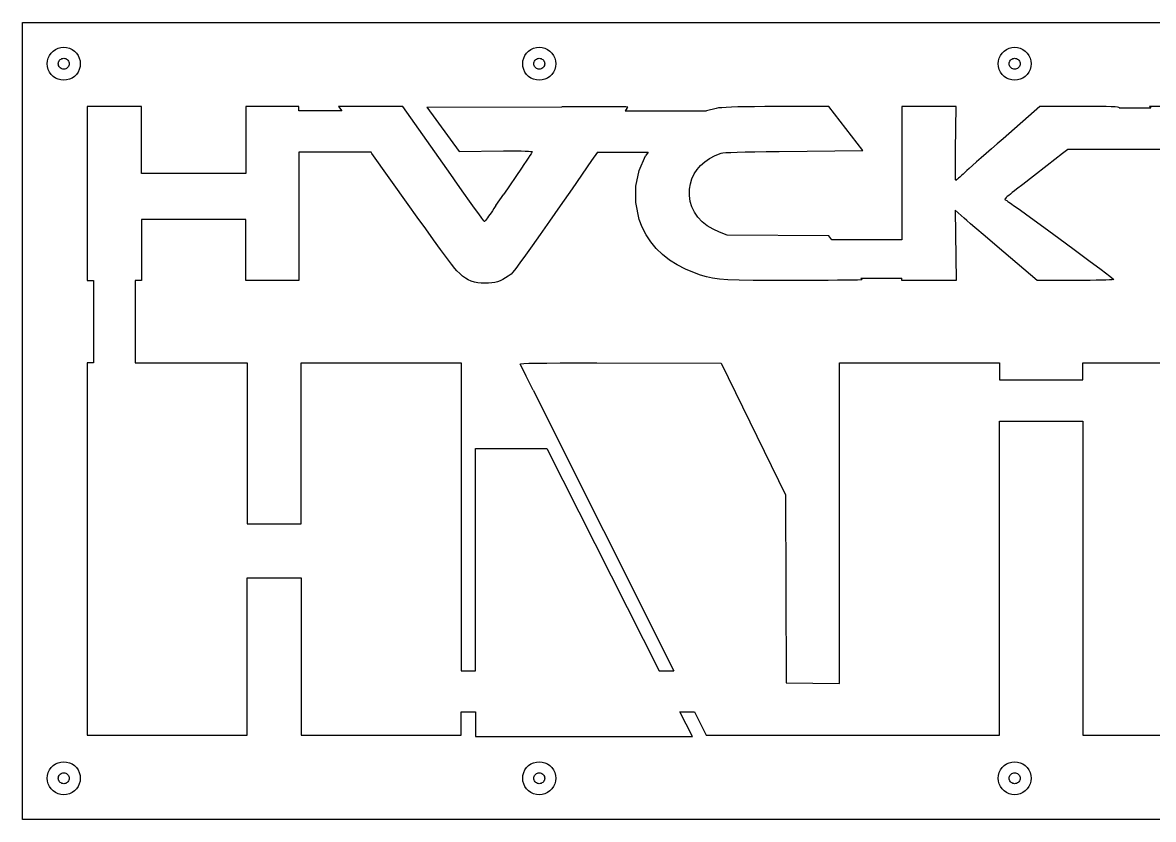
# Model space of a CAD drawing. Extents: x 52 to 948, y -9 to 282.
# Drawn here: x 52.4 to 464.4, y -8.7 to 281.6 of the extents above; entities that cross this region are included whole.
import ezdxf

# ---------------------------------------------------------------- set-up
doc = ezdxf.new("R2010")
doc.units = 0
doc.layers.get('0').update_dxf_attribs({"linetype": 'CONTINUOUS'})

msp = doc.modelspace()

# ---------------------------------------------------------------- linework, layer by layer
for p, q in [((52.38, 281.62), (948.47, 281.62)), ((52.38, -8.74), (52.38, 281.62)), ((64.38, 271.82), (65.33, 272.26)), ((65.33, 272.26), (66.34, 272.53)), ((66.34, 272.53), (67.38, 272.62)), ((67.38, 272.62), (68.42, 272.53)), ((68.42, 272.53), (69.43, 272.26)), ((69.43, 272.26), (70.38, 271.82)), ((237.6, 271.82), (238.55, 272.26)), ((238.55, 272.26), (239.56, 272.53)), ((239.56, 272.53), (240.6, 272.62)), ((240.6, 272.62), (241.64, 272.53)), ((241.64, 272.53), (242.65, 272.26)), ((242.65, 272.26), (243.6, 271.82)), ((410.82, 271.82), (411.76, 272.26)), ((411.76, 272.26), (412.77, 272.53)), ((412.77, 272.53), (413.82, 272.62)), ((413.82, 272.62), (414.86, 272.53)), ((414.86, 272.53), (415.87, 272.26)), ((415.87, 272.26), (416.82, 271.82)), ((61.47, 267.66), (61.74, 268.67)), ((61.74, 268.67), (62.19, 269.62)), ((62.19, 269.62), (62.79, 270.48)), ((62.79, 270.48), (63.52, 271.22)), ((63.52, 271.22), (64.38, 271.82)), ((65.65, 267.62), (65.85, 267.91)), ((65.85, 267.91), (66.1, 268.15)), ((66.1, 268.15), (66.38, 268.35)), ((66.38, 268.35), (66.7, 268.5)), ((66.7, 268.5), (67.03, 268.59)), ((67.03, 268.59), (67.38, 268.62)), ((67.38, 268.62), (67.73, 268.59)), ((67.73, 268.59), (68.07, 268.5)), ((68.07, 268.5), (68.38, 268.35)), ((68.38, 268.35), (68.67, 268.15)), ((68.67, 268.15), (68.91, 267.91)), ((68.91, 267.91), (69.11, 267.62)), ((70.38, 271.82), (71.24, 271.22)), ((71.24, 271.22), (71.98, 270.48)), ((71.98, 270.48), (72.58, 269.62)), ((72.58, 269.62), (73.02, 268.67)), ((73.02, 268.67), (73.29, 267.66)), ((234.69, 267.66), (234.96, 268.67)), ((234.96, 268.67), (235.4, 269.62)), ((235.4, 269.62), (236, 270.48)), ((236, 270.48), (236.74, 271.22)), ((236.74, 271.22), (237.6, 271.82)), ((238.87, 267.62), (239.07, 267.91)), ((239.07, 267.91), (239.31, 268.15)), ((239.31, 268.15), (239.6, 268.35)), ((239.6, 268.35), (239.92, 268.5)), ((239.92, 268.5), (240.25, 268.59)), ((240.25, 268.59), (240.6, 268.62)), ((240.6, 268.62), (240.95, 268.59)), ((240.95, 268.59), (241.28, 268.5)), ((241.28, 268.5), (241.6, 268.35)), ((241.6, 268.35), (241.88, 268.15)), ((241.88, 268.15), (242.13, 267.91)), ((242.13, 267.91), (242.33, 267.62)), ((243.6, 271.82), (244.46, 271.22)), ((244.46, 271.22), (245.2, 270.48)), ((245.2, 270.48), (245.8, 269.62)), ((245.8, 269.62), (246.24, 268.67)), ((246.24, 268.67), (246.51, 267.66)), ((407.91, 267.66), (408.18, 268.67)), ((408.18, 268.67), (408.62, 269.62)), ((408.62, 269.62), (409.22, 270.48)), ((409.22, 270.48), (409.96, 271.22)), ((409.96, 271.22), (410.82, 271.82)), ((412.08, 267.62), (412.28, 267.91)), ((412.28, 267.91), (412.53, 268.15)), ((412.53, 268.15), (412.82, 268.35)), ((412.82, 268.35), (413.13, 268.5)), ((413.13, 268.5), (413.47, 268.59)), ((413.47, 268.59), (413.82, 268.62)), ((413.82, 268.62), (414.16, 268.59)), ((414.16, 268.59), (414.5, 268.5)), ((414.5, 268.5), (414.82, 268.35)), ((414.82, 268.35), (415.1, 268.15)), ((415.1, 268.15), (415.35, 267.91)), ((415.35, 267.91), (415.55, 267.62)), ((416.82, 271.82), (417.67, 271.22)), ((417.67, 271.22), (418.41, 270.48)), ((418.41, 270.48), (419.01, 269.62)), ((419.01, 269.62), (419.46, 268.67)), ((419.46, 268.67), (419.73, 267.66)), ((61.38, 266.62), (61.47, 267.66)), ((61.47, 265.58), (61.38, 266.62)), ((61.74, 264.57), (61.47, 265.58)), ((62.19, 263.62), (61.74, 264.57)), ((65.38, 266.62), (65.41, 266.97)), ((65.41, 266.27), (65.38, 266.62)), ((65.41, 266.97), (65.5, 267.3)), ((65.5, 265.94), (65.41, 266.27)), ((65.5, 267.3), (65.65, 267.62)), ((65.65, 265.62), (65.5, 265.94)), ((65.85, 265.33), (65.65, 265.62)), ((66.1, 265.09), (65.85, 265.33)), ((66.38, 264.89), (66.1, 265.09)), ((66.7, 264.74), (66.38, 264.89)), ((67.03, 264.65), (66.7, 264.74)), ((67.38, 264.62), (67.03, 264.65)), ((67.73, 264.65), (67.38, 264.62)), ((68.07, 264.74), (67.73, 264.65)), ((68.38, 264.89), (68.07, 264.74)), ((68.67, 265.09), (68.38, 264.89)), ((68.91, 265.33), (68.67, 265.09)), ((69.11, 265.62), (68.91, 265.33)), ((69.11, 267.62), (69.26, 267.3)), ((69.26, 265.94), (69.11, 265.62)), ((69.26, 267.3), (69.35, 266.97)), ((69.35, 266.27), (69.26, 265.94)), ((69.35, 266.97), (69.38, 266.62)), ((69.38, 266.62), (69.35, 266.27)), ((73.02, 264.57), (72.58, 263.62)), ((73.29, 265.58), (73.02, 264.57)), ((73.29, 267.66), (73.38, 266.62)), ((73.38, 266.62), (73.29, 265.58)), ((234.6, 266.62), (234.69, 267.66)), ((234.69, 265.58), (234.6, 266.62)), ((234.96, 264.57), (234.69, 265.58)), ((235.4, 263.62), (234.96, 264.57)), ((238.6, 266.62), (238.63, 266.97)), ((238.63, 266.27), (238.6, 266.62)), ((238.63, 266.97), (238.72, 267.3)), ((238.72, 265.94), (238.63, 266.27)), ((238.72, 267.3), (238.87, 267.62)), ((238.87, 265.62), (238.72, 265.94)), ((239.07, 265.33), (238.87, 265.62)), ((239.31, 265.09), (239.07, 265.33)), ((239.6, 264.89), (239.31, 265.09)), ((239.92, 264.74), (239.6, 264.89)), ((240.25, 264.65), (239.92, 264.74)), ((240.6, 264.62), (240.25, 264.65)), ((240.95, 264.65), (240.6, 264.62)), ((241.28, 264.74), (240.95, 264.65)), ((241.6, 264.89), (241.28, 264.74)), ((241.88, 265.09), (241.6, 264.89)), ((242.13, 265.33), (241.88, 265.09)), ((242.33, 265.62), (242.13, 265.33)), ((242.33, 267.62), (242.48, 267.3)), ((242.48, 265.94), (242.33, 265.62)), ((242.48, 267.3), (242.57, 266.97)), ((242.57, 266.27), (242.48, 265.94)), ((242.57, 266.97), (242.6, 266.62)), ((242.6, 266.62), (242.57, 266.27)), ((246.24, 264.57), (245.8, 263.62)), ((246.51, 265.58), (246.24, 264.57)), ((246.51, 267.66), (246.6, 266.62)), ((246.6, 266.62), (246.51, 265.58)), ((407.82, 266.62), (407.91, 267.66)), ((407.91, 265.58), (407.82, 266.62)), ((408.18, 264.57), (407.91, 265.58)), ((408.62, 263.62), (408.18, 264.57)), ((411.82, 266.62), (411.85, 266.97)), ((411.85, 266.27), (411.82, 266.62)), ((411.85, 266.97), (411.94, 267.3)), ((411.94, 265.94), (411.85, 266.27)), ((411.94, 267.3), (412.08, 267.62)), ((412.08, 265.62), (411.94, 265.94)), ((412.28, 265.33), (412.08, 265.62)), ((412.53, 265.09), (412.28, 265.33)), ((412.82, 264.89), (412.53, 265.09)), ((413.13, 264.74), (412.82, 264.89)), ((413.47, 264.65), (413.13, 264.74)), ((413.82, 264.62), (413.47, 264.65)), ((414.16, 264.65), (413.82, 264.62)), ((414.5, 264.74), (414.16, 264.65)), ((414.82, 264.89), (414.5, 264.74)), ((415.1, 265.09), (414.82, 264.89)), ((415.35, 265.33), (415.1, 265.09)), ((415.55, 265.62), (415.35, 265.33)), ((415.55, 267.62), (415.7, 267.3)), ((415.7, 265.94), (415.55, 265.62)), ((415.7, 267.3), (415.79, 266.97)), ((415.79, 266.27), (415.7, 265.94)), ((415.79, 266.97), (415.82, 266.62)), ((415.82, 266.62), (415.79, 266.27)), ((419.46, 264.57), (419.01, 263.62)), ((419.73, 265.58), (419.46, 264.57)), ((419.73, 267.66), (419.82, 266.62)), ((419.82, 266.62), (419.73, 265.58)), ((62.79, 262.76), (62.19, 263.62)), ((63.52, 262.02), (62.79, 262.76)), ((64.38, 261.42), (63.52, 262.02)), ((65.33, 260.98), (64.38, 261.42)), ((66.34, 260.71), (65.33, 260.98)), ((67.38, 260.62), (66.34, 260.71)), ((68.42, 260.71), (67.38, 260.62)), ((69.43, 260.98), (68.42, 260.71)), ((70.38, 261.42), (69.43, 260.98)), ((71.24, 262.02), (70.38, 261.42)), ((71.98, 262.76), (71.24, 262.02)), ((72.58, 263.62), (71.98, 262.76)), ((236, 262.76), (235.4, 263.62)), ((236.74, 262.02), (236, 262.76)), ((237.6, 261.42), (236.74, 262.02)), ((238.55, 260.98), (237.6, 261.42)), ((239.56, 260.71), (238.55, 260.98)), ((240.6, 260.62), (239.56, 260.71)), ((241.64, 260.71), (240.6, 260.62)), ((242.65, 260.98), (241.64, 260.71)), ((243.6, 261.42), (242.65, 260.98)), ((244.46, 262.02), (243.6, 261.42)), ((245.2, 262.76), (244.46, 262.02)), ((245.8, 263.62), (245.2, 262.76)), ((409.22, 262.76), (408.62, 263.62)), ((409.96, 262.02), (409.22, 262.76)), ((410.82, 261.42), (409.96, 262.02)), ((411.76, 260.98), (410.82, 261.42)), ((412.77, 260.71), (411.76, 260.98)), ((413.82, 260.62), (412.77, 260.71)), ((414.86, 260.71), (413.82, 260.62)), ((415.87, 260.98), (414.86, 260.71)), ((416.82, 261.42), (415.87, 260.98)), ((417.67, 262.02), (416.82, 261.42)), ((418.41, 262.76), (417.67, 262.02)), ((419.01, 263.62), (418.41, 262.76)), ((75.94, 251.04), (75.94, 187.66)), ((95.64, 251.04), (75.94, 251.04)), ((95.64, 226.63), (95.64, 251.04)), ((153.03, 251.04), (133.76, 251.04)), ((133.76, 251.04), (133.76, 226.63)), ((153.03, 249.44), (153.03, 251.04)), ((168.67, 249.44), (153.03, 249.44)), ((167.51, 251.04), (168.67, 249.44)), ((190.93, 251), (167.51, 251.04)), ((208.34, 226.28), (190.93, 251)), ((199.68, 250.82), (248.87, 250.96)), ((199.68, 250.82), (211.38, 234.7)), ((259.68, 250.96), (248.87, 250.96)), ((264.1, 250.95), (259.68, 250.96)), ((267.74, 250.93), (264.1, 250.95)), ((270.48, 250.91), (267.74, 250.93)), ((272.21, 250.88), (270.48, 250.91)), ((272.54, 250.34), (271.95, 249.44)), ((271.95, 249.44), (301.51, 249.44)), ((272.84, 250.85), (272.21, 250.88)), ((272.54, 250.34), (272.84, 250.85)), ((305.01, 250.37), (301.51, 249.44)), ((305.94, 250.51), (305.01, 250.37)), ((307.16, 250.62), (305.94, 250.51)), ((308.71, 250.72), (307.16, 250.62)), ((310.62, 250.8), (308.71, 250.72)), ((312.95, 250.87), (310.62, 250.8)), ((315.73, 250.92), (312.95, 250.87)), ((319, 250.96), (315.73, 250.92)), ((322.81, 250.99), (319, 250.96)), ((346.13, 251.04), (322.81, 250.99)), ((358.56, 234.98), (346.13, 251.04)), ((392.49, 251.04), (372.71, 251.04)), ((372.71, 251.04), (372.71, 202.44)), ((392.32, 235.13), (392.49, 251.04)), ((423.03, 251.02), (409.59, 239.32)), ((441.59, 251.03), (423.03, 251.02)), ((444.69, 251.02), (441.59, 251.03)), ((447.14, 250.99), (444.69, 251.02)), ((449.02, 250.96), (447.14, 250.99)), ((450.38, 250.9), (449.02, 250.96)), ((451.28, 250.82), (450.38, 250.9)), ((451.8, 250.73), (451.28, 250.82)), ((451.99, 250.6), (451.8, 250.73)), ((451.92, 250.45), (451.99, 250.6)), ((463.46, 250.44), (451.92, 250.45)), ((504.78, 251.03), (463, 251.04)), ((463, 251.04), (463.46, 250.44)), ((409.59, 239.32), (407.49, 237.49)), ((211.38, 234.7), (227.61, 234.86)), ((227.61, 234.86), (230.07, 234.87)), ((230.07, 234.87), (232.21, 234.87)), ((232.21, 234.87), (234.03, 234.85)), ((234.03, 234.85), (235.51, 234.82)), ((328.03, 234.7), (358.56, 234.98)), ((392.3, 232.85), (392.32, 235.13)), ((405.43, 235.68), (403.46, 233.95)), ((407.49, 237.49), (405.43, 235.68)), ((433.19, 235.44), (431.21, 233.88)), ((475.08, 235.44), (433.19, 235.44)), ((179.34, 234.44), (153.03, 234.44)), ((153.03, 234.44), (153.03, 187.66)), ((179.67, 233.97), (179.34, 234.44)), ((192.85, 215.37), (179.67, 233.97)), ((235.86, 231.17), (235.03, 229.93)), ((235.51, 234.82), (236.66, 234.77)), ((236.59, 232.25), (235.86, 231.17)), ((237.19, 233.16), (236.59, 232.25)), ((236.66, 234.77), (237.47, 234.71)), ((237.66, 233.86), (237.19, 233.16)), ((237.47, 234.71), (237.95, 234.64)), ((237.96, 234.34), (237.66, 233.86)), ((237.95, 234.64), (238.08, 234.55)), ((238.08, 234.55), (237.96, 234.34)), ((259.68, 231.37), (252.57, 221.06)), ((261.78, 234.44), (259.68, 231.37)), ((261.78, 234.44), (280.31, 234.44)), ((277.04, 227.74), (279.38, 233.1)), ((280.31, 234.44), (279.38, 233.1)), ((299.4, 229.55), (300.93, 230.89)), ((300.93, 230.89), (302.69, 232.09)), ((302.69, 232.09), (304.68, 233.14)), ((304.68, 233.14), (306.89, 234.04)), ((306.89, 234.04), (307.48, 234.14)), ((307.48, 234.14), (308.65, 234.24)), ((308.65, 234.24), (310.38, 234.33)), ((310.38, 234.33), (312.71, 234.42)), ((312.71, 234.42), (315.63, 234.5)), ((315.63, 234.5), (319.15, 234.57)), ((319.15, 234.57), (323.28, 234.64)), ((323.28, 234.64), (328.03, 234.7)), ((392.28, 228.87), (392.29, 230.75)), ((392.29, 230.75), (392.3, 232.85)), ((399.94, 230.84), (398.49, 229.55)), ((401.61, 232.32), (399.94, 230.84)), ((403.46, 233.95), (401.61, 232.32)), ((431.21, 233.88), (425.63, 229.49)), ((133.76, 226.63), (95.64, 226.63)), ((234.1, 228.57), (227.66, 219.12)), ((235.03, 229.93), (234.1, 228.57)), ((275.82, 222), (277.04, 227.74)), ((297.04, 226.47), (298.1, 228.08)), ((298.1, 228.08), (299.4, 229.55)), ((392.28, 227.24), (392.28, 228.87)), ((392.29, 225.91), (392.28, 227.24)), ((395.7, 227.02), (395.03, 226.41)), ((396.41, 227.67), (395.7, 227.02)), ((397.29, 228.48), (396.41, 227.67)), ((398.49, 229.55), (397.29, 228.48)), ((425.63, 229.49), (420.68, 225.61)), ((210.84, 222.74), (208.34, 226.28)), ((213.16, 219.48), (210.84, 222.74)), ((295.34, 220.89), (295.66, 222.87)), ((295.66, 222.87), (296.23, 224.73)), ((296.23, 224.73), (297.04, 226.47)), ((392.3, 224.91), (392.29, 225.91)), ((392.32, 224.28), (392.3, 224.91)), ((392.34, 224.06), (392.32, 224.28)), ((392.43, 224.12), (392.34, 224.06)), ((392.63, 224.29), (392.43, 224.12)), ((392.95, 224.55), (392.63, 224.29)), ((393.36, 224.91), (392.95, 224.55)), ((393.85, 225.35), (393.36, 224.91)), ((394.41, 225.85), (393.85, 225.35)), ((395.03, 226.41), (394.41, 225.85)), ((416.83, 222.62), (414.55, 220.89)), ((420.68, 225.61), (416.83, 222.62)), ((215.24, 216.55), (213.16, 219.48)), ((224.84, 214.96), (227.66, 219.12)), ((252.57, 221.06), (248.24, 214.81)), ((275.79, 216.03), (275.82, 222)), ((295.3, 218.65), (295.34, 220.89)), ((295.61, 216.49), (295.3, 218.65)), ((411.65, 218.65), (411.13, 218.2)), ((412.26, 219.15), (411.65, 218.65)), ((412.96, 219.7), (412.26, 219.15)), ((413.72, 220.28), (412.96, 219.7)), ((414.55, 220.89), (413.72, 220.28)), ((196.15, 210.75), (192.85, 215.37)), ((217.05, 214.02), (215.24, 216.55)), ((224.84, 214.96), (224.12, 213.89)), ((248.24, 214.81), (244.38, 209.26)), ((277.04, 209.92), (275.79, 216.03)), ((296.24, 214.44), (295.61, 216.49)), ((297.19, 212.51), (296.24, 214.44)), ((410.28, 217.32), (410.26, 217.21)), ((410.26, 217.21), (410.38, 217.12)), ((410.43, 217.53), (410.28, 217.32)), ((410.38, 217.12), (410.6, 216.96)), ((410.72, 217.83), (410.43, 217.53)), ((410.6, 216.96), (410.91, 216.74)), ((411.13, 218.2), (410.72, 217.83)), ((410.91, 216.74), (411.3, 216.47)), ((411.3, 216.47), (411.75, 216.16)), ((411.75, 216.16), (412.27, 215.81)), ((412.27, 215.81), (412.83, 215.43)), ((412.83, 215.43), (413.42, 215.03)), ((413.42, 215.03), (414.04, 214.62)), ((414.04, 214.62), (416.01, 213.23)), ((199.26, 206.41), (196.15, 210.75)), ((218.54, 211.95), (217.05, 214.02)), ((219.67, 210.4), (218.54, 211.95)), ((220.4, 209.42), (219.67, 210.4)), ((221.79, 210.5), (221.45, 210.03)), ((222.18, 211.06), (221.79, 210.5)), ((222.61, 211.67), (222.18, 211.06)), ((223.07, 212.34), (222.61, 211.67)), ((223.55, 213.05), (223.07, 212.34)), ((224.12, 213.89), (223.55, 213.05)), ((298.44, 210.71), (297.19, 212.51)), ((299.99, 209.07), (298.44, 210.71)), ((395.42, 210.35), (392.18, 213.26)), ((392.18, 213.26), (392.51, 187.66)), ((396.43, 209.47), (395.42, 210.35)), ((416.01, 213.23), (419.63, 210.6)), ((419.63, 210.6), (424.42, 207.1)), ((133.76, 209.93), (95.64, 209.93)), ((95.64, 209.93), (95.64, 187.66)), ((133.76, 187.66), (133.76, 209.93)), ((202.13, 202.45), (199.26, 206.41)), ((220.68, 209.09), (220.4, 209.42)), ((220.76, 209.15), (220.68, 209.09)), ((220.92, 209.34), (220.76, 209.15)), ((221.15, 209.63), (220.92, 209.34)), ((221.45, 210.03), (221.15, 209.63)), ((244.38, 209.26), (240.99, 204.42)), ((278.13, 207.05), (277.04, 209.92)), ((279.54, 204.31), (278.13, 207.05)), ((301.82, 207.61), (299.99, 209.07)), ((303.92, 206.33), (301.82, 207.61)), ((306.28, 205.26), (303.92, 206.33)), ((397.75, 208.33), (396.43, 209.47)), ((399.33, 206.97), (397.75, 208.33)), ((403.11, 203.74), (399.33, 206.97)), ((424.42, 207.1), (429.87, 203.08)), ((204.68, 198.95), (202.13, 202.45)), ((240.99, 204.42), (238.06, 200.28)), ((281.25, 201.74), (279.54, 204.31)), ((309.12, 204.16), (306.28, 205.26)), ((346.11, 203.88), (309.12, 204.16)), ((347.21, 202.44), (346.11, 203.88)), ((372.71, 202.44), (347.21, 202.44)), ((407.43, 200.05), (403.11, 203.74)), ((429.87, 203.08), (435.5, 198.92)), ((206.86, 195.98), (204.68, 198.95)), ((238.06, 200.28), (235.59, 196.83)), ((283.26, 199.33), (281.25, 201.74)), ((285.55, 197.11), (283.26, 199.33)), ((422.02, 187.66), (407.43, 200.05)), ((435.5, 198.92), (440.82, 194.97)), ((208.61, 193.64), (206.86, 195.98)), ((209.86, 192.01), (208.61, 193.64)), ((233.58, 194.08), (232.04, 192.03)), ((235.59, 196.83), (233.58, 194.08)), ((288.09, 195.1), (285.55, 197.11)), ((290.88, 193.3), (288.09, 195.1)), ((440.82, 194.97), (445.33, 191.6)), ((210.57, 191.17), (209.86, 192.01)), ((211.63, 190.14), (210.57, 191.17)), ((212.67, 189.26), (211.63, 190.14)), ((230.33, 189.99), (229.33, 189.22)), ((230.95, 190.66), (230.33, 189.99)), ((232.04, 192.03), (230.95, 190.66)), ((293.9, 191.73), (290.88, 193.3)), ((297.13, 190.41), (293.9, 191.73)), ((299.42, 189.62), (297.13, 190.41)), ((301.53, 188.99), (299.42, 189.62)), ((445.33, 191.6), (448.55, 189.17)), ((75.94, 187.66), (78.16, 187.66)), ((78.16, 187.66), (78.16, 157.68)), ((95.64, 187.66), (93.43, 187.66)), ((93.43, 187.66), (93.43, 157.68)), ((153.03, 187.66), (133.76, 187.66)), ((213.71, 188.52), (212.67, 189.26)), ((214.76, 187.91), (213.71, 188.52)), ((215.85, 187.43), (214.76, 187.91)), ((216.99, 187.07), (215.85, 187.43)), ((218.19, 186.82), (216.99, 187.07)), ((219.48, 186.68), (218.19, 186.82)), ((220.86, 186.63), (219.48, 186.68)), ((222.12, 186.66), (220.86, 186.63)), ((223.3, 186.76), (222.12, 186.66)), ((224.39, 186.94), (223.3, 186.76)), ((225.43, 187.21), (224.39, 186.94)), ((226.43, 187.56), (225.43, 187.21)), ((227.4, 188.01), (226.43, 187.56)), ((228.36, 188.56), (227.4, 188.01)), ((229.33, 189.22), (228.36, 188.56)), ((303.71, 188.52), (301.53, 188.99)), ((306.24, 188.17), (303.71, 188.52)), ((309.38, 187.93), (306.24, 188.17)), ((313.4, 187.78), (309.38, 187.93)), ((318.56, 187.7), (313.4, 187.78)), ((325.13, 187.67), (318.56, 187.7)), ((333.37, 187.66), (325.13, 187.67)), ((337.81, 187.66), (333.37, 187.66)), ((342, 187.67), (337.81, 187.66)), ((345.86, 187.69), (342, 187.67)), ((349.32, 187.72), (345.86, 187.69)), ((352.31, 187.75), (349.32, 187.72)), ((354.76, 187.78), (352.31, 187.75)), ((356.6, 187.82), (354.76, 187.78)), ((357.75, 187.86), (356.6, 187.82)), ((358.15, 187.9), (357.75, 187.86)), ((357.8, 188.44), (358.06, 188.07)), ((357.8, 188.44), (372.71, 188.44)), ((358.06, 188.07), (358.15, 187.9)), ((372.71, 187.66), (372.71, 188.44)), ((392.51, 187.66), (372.71, 187.66)), ((438.87, 187.66), (422.02, 187.66)), ((441.32, 187.68), (438.87, 187.66)), ((443.52, 187.71), (441.32, 187.68)), ((445.45, 187.74), (443.52, 187.71)), ((447.07, 187.79), (445.45, 187.74)), ((448.37, 187.84), (447.07, 187.79)), ((449.3, 187.9), (448.37, 187.84)), ((448.55, 189.17), (449.99, 188.04)), ((449.85, 187.97), (449.3, 187.9)), ((449.99, 188.04), (449.85, 187.97)), ((75.94, 157.68), (75.94, 21.93)), ((78.16, 157.68), (75.94, 157.68)), ((93.43, 157.68), (134.18, 157.68)), ((134.18, 157.68), (134.18, 99.01)), ((153.88, 99.01), (153.88, 157.68)), ((153.88, 157.68), (212.12, 157.68)), ((212.12, 157.68), (212.12, 45.44)), ((233.63, 157.18), (233.93, 157.3)), ((234.21, 156), (233.63, 157.18)), ((233.93, 157.3), (234.97, 157.4)), ((234.97, 157.4), (236.84, 157.47)), ((236.84, 157.47), (239.63, 157.53)), ((239.63, 157.53), (243.4, 157.57)), ((243.4, 157.57), (248.26, 157.6)), ((248.26, 157.6), (254.29, 157.61)), ((254.29, 157.61), (261.57, 157.6)), ((261.57, 157.6), (306.89, 157.47)), ((306.89, 157.47), (330.3, 109.51)), ((350.02, 40.76), (350.02, 157.68)), ((350.02, 157.68), (408.26, 157.68)), ((408.26, 157.68), (408.26, 151.44)), ((438.66, 151.44), (438.66, 157.68)), ((438.66, 157.68), (492.73, 157.68)), ((235.81, 152.78), (234.21, 156)), ((238.35, 147.7), (235.81, 152.78)), ((408.26, 151.44), (438.66, 151.44)), ((238.35, 147.7), (289.63, 45.44)), ((408.26, 21.93), (408.26, 136.44)), ((408.26, 136.44), (438.66, 136.44)), ((438.66, 136.44), (438.66, 21.93)), ((217.43, 45.44), (217.43, 126.44)), ((217.43, 126.44), (243.43, 126.44)), ((243.43, 126.44), (284.31, 45.44)), ((330.3, 109.51), (330.53, 40.99)), ((134.18, 99.01), (153.88, 99.01)), ((134.18, 79.31), (153.88, 79.31)), ((134.18, 21.93), (134.18, 79.31)), ((153.88, 79.31), (153.88, 21.93)), ((212.12, 45.44), (217.43, 45.44)), ((284.31, 45.44), (289.63, 45.44)), ((330.53, 40.99), (350.02, 40.76)), ((212.12, 30.44), (217.43, 30.44)), ((212.12, 21.93), (212.12, 30.44)), ((217.43, 30.44), (217.43, 21.44)), ((291.88, 30.44), (297.15, 30.44)), ((296.43, 21.42), (291.88, 30.44)), ((297.15, 30.44), (301.41, 21.95)), ((75.94, 21.93), (134.18, 21.93)), ((153.88, 21.93), (212.12, 21.93)), ((217.43, 21.44), (296.43, 21.42)), ((301.41, 21.95), (408.26, 21.93)), ((438.66, 21.93), (496.9, 21.93)), ((61.47, 7.3), (61.74, 8.31)), ((61.74, 8.31), (62.19, 9.26)), ((62.19, 9.26), (62.79, 10.12)), ((62.79, 10.12), (63.52, 10.86)), ((63.52, 10.86), (64.38, 11.46)), ((64.38, 11.46), (65.33, 11.9)), ((65.33, 11.9), (66.34, 12.17)), ((66.34, 12.17), (67.38, 12.26)), ((67.03, 8.23), (67.38, 8.26)), ((67.38, 12.26), (68.42, 12.17)), ((67.38, 8.26), (67.73, 8.23)), ((68.42, 12.17), (69.43, 11.9)), ((69.43, 11.9), (70.38, 11.46)), ((70.38, 11.46), (71.24, 10.86)), ((71.24, 10.86), (71.98, 10.12)), ((71.98, 10.12), (72.58, 9.26)), ((72.58, 9.26), (73.02, 8.31)), ((73.02, 8.31), (73.29, 7.3)), ((234.69, 7.3), (234.96, 8.31)), ((234.96, 8.31), (235.4, 9.26)), ((235.4, 9.26), (236, 10.12)), ((236, 10.12), (236.74, 10.86)), ((236.74, 10.86), (237.6, 11.46)), ((237.6, 11.46), (238.55, 11.9)), ((238.55, 11.9), (239.56, 12.17)), ((239.56, 12.17), (240.6, 12.26)), ((240.25, 8.23), (240.6, 8.26)), ((240.6, 12.26), (241.64, 12.17)), ((240.6, 8.26), (240.95, 8.23)), ((241.64, 12.17), (242.65, 11.9)), ((242.65, 11.9), (243.6, 11.46)), ((243.6, 11.46), (244.46, 10.86)), ((244.46, 10.86), (245.2, 10.12)), ((245.2, 10.12), (245.8, 9.26)), ((245.8, 9.26), (246.24, 8.31)), ((246.24, 8.31), (246.51, 7.3)), ((407.91, 7.3), (408.18, 8.31)), ((408.18, 8.31), (408.62, 9.26)), ((408.62, 9.26), (409.22, 10.12)), ((409.22, 10.12), (409.96, 10.86)), ((409.96, 10.86), (410.82, 11.46)), ((410.82, 11.46), (411.76, 11.9)), ((411.76, 11.9), (412.77, 12.17)), ((412.77, 12.17), (413.82, 12.26)), ((413.47, 8.23), (413.82, 8.26)), ((413.82, 12.26), (414.86, 12.17)), ((413.82, 8.26), (414.16, 8.23)), ((414.86, 12.17), (415.87, 11.9)), ((415.87, 11.9), (416.82, 11.46)), ((416.82, 11.46), (417.67, 10.86)), ((417.67, 10.86), (418.41, 10.12)), ((418.41, 10.12), (419.01, 9.26)), ((419.01, 9.26), (419.46, 8.31)), ((419.46, 8.31), (419.73, 7.3)), ((61.38, 6.26), (61.47, 7.3)), ((61.47, 5.22), (61.38, 6.26)), ((61.74, 4.21), (61.47, 5.22)), ((62.19, 3.26), (61.74, 4.21)), ((65.38, 6.26), (65.41, 6.61)), ((65.41, 5.91), (65.38, 6.26)), ((65.41, 6.61), (65.5, 6.95)), ((65.5, 5.58), (65.41, 5.91)), ((65.5, 6.95), (65.65, 7.26)), ((65.65, 5.26), (65.5, 5.58)), ((65.65, 7.26), (65.85, 7.55)), ((65.85, 4.98), (65.65, 5.26)), ((65.85, 7.55), (66.1, 7.79)), ((66.1, 4.73), (65.85, 4.98)), ((66.1, 7.79), (66.38, 7.99)), ((66.38, 4.53), (66.1, 4.73)), ((66.38, 7.99), (66.7, 8.14)), ((66.7, 4.38), (66.38, 4.53)), ((66.7, 8.14), (67.03, 8.23)), ((67.03, 4.29), (66.7, 4.38)), ((67.38, 4.26), (67.03, 4.29)), ((67.73, 4.29), (67.38, 4.26)), ((67.73, 8.23), (68.07, 8.14)), ((68.07, 4.38), (67.73, 4.29)), ((68.07, 8.14), (68.38, 7.99)), ((68.38, 4.53), (68.07, 4.38)), ((68.38, 7.99), (68.67, 7.79)), ((68.67, 4.73), (68.38, 4.53)), ((68.67, 7.79), (68.91, 7.55)), ((68.91, 4.98), (68.67, 4.73)), ((68.91, 7.55), (69.11, 7.26)), ((69.11, 5.26), (68.91, 4.98)), ((69.11, 7.26), (69.26, 6.95)), ((69.26, 5.58), (69.11, 5.26)), ((69.26, 6.95), (69.35, 6.61)), ((69.35, 5.91), (69.26, 5.58)), ((69.35, 6.61), (69.38, 6.26)), ((69.38, 6.26), (69.35, 5.91)), ((73.02, 4.21), (72.58, 3.26)), ((73.29, 5.22), (73.02, 4.21)), ((73.29, 7.3), (73.38, 6.26)), ((73.38, 6.26), (73.29, 5.22)), ((234.6, 6.26), (234.69, 7.3)), ((234.69, 5.22), (234.6, 6.26)), ((234.96, 4.21), (234.69, 5.22)), ((235.4, 3.26), (234.96, 4.21)), ((238.6, 6.26), (238.63, 6.61)), ((238.63, 5.91), (238.6, 6.26)), ((238.63, 6.61), (238.72, 6.95)), ((238.72, 5.58), (238.63, 5.91)), ((238.72, 6.95), (238.87, 7.26)), ((238.87, 5.26), (238.72, 5.58)), ((238.87, 7.26), (239.07, 7.55)), ((239.07, 4.98), (238.87, 5.26)), ((239.07, 7.55), (239.31, 7.79)), ((239.31, 4.73), (239.07, 4.98)), ((239.31, 7.79), (239.6, 7.99)), ((239.6, 4.53), (239.31, 4.73)), ((239.6, 7.99), (239.92, 8.14)), ((239.92, 4.38), (239.6, 4.53)), ((239.92, 8.14), (240.25, 8.23)), ((240.25, 4.29), (239.92, 4.38)), ((240.6, 4.26), (240.25, 4.29)), ((240.95, 4.29), (240.6, 4.26)), ((240.95, 8.23), (241.28, 8.14)), ((241.28, 4.38), (240.95, 4.29)), ((241.28, 8.14), (241.6, 7.99)), ((241.6, 4.53), (241.28, 4.38)), ((241.6, 7.99), (241.88, 7.79)), ((241.88, 4.73), (241.6, 4.53)), ((241.88, 7.79), (242.13, 7.55)), ((242.13, 4.98), (241.88, 4.73)), ((242.13, 7.55), (242.33, 7.26)), ((242.33, 5.26), (242.13, 4.98)), ((242.33, 7.26), (242.48, 6.95)), ((242.48, 5.58), (242.33, 5.26)), ((242.48, 6.95), (242.57, 6.61)), ((242.57, 5.91), (242.48, 5.58)), ((242.57, 6.61), (242.6, 6.26)), ((242.6, 6.26), (242.57, 5.91)), ((246.24, 4.21), (245.8, 3.26)), ((246.51, 5.22), (246.24, 4.21)), ((246.51, 7.3), (246.6, 6.26)), ((246.6, 6.26), (246.51, 5.22)), ((407.82, 6.26), (407.91, 7.3)), ((407.91, 5.22), (407.82, 6.26)), ((408.18, 4.21), (407.91, 5.22)), ((408.62, 3.26), (408.18, 4.21)), ((411.82, 6.26), (411.85, 6.61)), ((411.85, 5.91), (411.82, 6.26)), ((411.85, 6.61), (411.94, 6.95)), ((411.94, 5.58), (411.85, 5.91)), ((411.94, 6.95), (412.08, 7.26)), ((412.08, 5.26), (411.94, 5.58)), ((412.08, 7.26), (412.28, 7.55)), ((412.28, 4.98), (412.08, 5.26)), ((412.28, 7.55), (412.53, 7.79)), ((412.53, 4.73), (412.28, 4.98)), ((412.53, 7.79), (412.82, 7.99)), ((412.82, 4.53), (412.53, 4.73)), ((412.82, 7.99), (413.13, 8.14)), ((413.13, 4.38), (412.82, 4.53)), ((413.13, 8.14), (413.47, 8.23)), ((413.47, 4.29), (413.13, 4.38)), ((413.82, 4.26), (413.47, 4.29)), ((414.16, 4.29), (413.82, 4.26)), ((414.16, 8.23), (414.5, 8.14)), ((414.5, 4.38), (414.16, 4.29)), ((414.5, 8.14), (414.82, 7.99)), ((414.82, 4.53), (414.5, 4.38)), ((414.82, 7.99), (415.1, 7.79)), ((415.1, 4.73), (414.82, 4.53)), ((415.1, 7.79), (415.35, 7.55)), ((415.35, 4.98), (415.1, 4.73)), ((415.35, 7.55), (415.55, 7.26)), ((415.55, 5.26), (415.35, 4.98)), ((415.55, 7.26), (415.7, 6.95)), ((415.7, 5.58), (415.55, 5.26)), ((415.7, 6.95), (415.79, 6.61)), ((415.79, 5.91), (415.7, 5.58)), ((415.79, 6.61), (415.82, 6.26)), ((415.82, 6.26), (415.79, 5.91)), ((419.46, 4.21), (419.01, 3.26)), ((419.73, 5.22), (419.46, 4.21)), ((419.73, 7.3), (419.82, 6.26)), ((419.82, 6.26), (419.73, 5.22)), ((62.79, 2.4), (62.19, 3.26)), ((63.52, 1.67), (62.79, 2.4)), ((64.38, 1.07), (63.52, 1.67)), ((65.33, 0.62), (64.38, 1.07)), ((66.34, 0.35), (65.33, 0.62)), ((67.38, 0.26), (66.34, 0.35)), ((68.42, 0.35), (67.38, 0.26)), ((69.43, 0.62), (68.42, 0.35)), ((70.38, 1.07), (69.43, 0.62)), ((71.24, 1.67), (70.38, 1.07)), ((71.98, 2.4), (71.24, 1.67)), ((72.58, 3.26), (71.98, 2.4)), ((236, 2.4), (235.4, 3.26)), ((236.74, 1.67), (236, 2.4)), ((237.6, 1.07), (236.74, 1.67)), ((238.55, 0.62), (237.6, 1.07)), ((239.56, 0.35), (238.55, 0.62)), ((240.6, 0.26), (239.56, 0.35)), ((241.64, 0.35), (240.6, 0.26)), ((242.65, 0.62), (241.64, 0.35)), ((243.6, 1.07), (242.65, 0.62)), ((244.46, 1.67), (243.6, 1.07)), ((245.2, 2.4), (244.46, 1.67)), ((245.8, 3.26), (245.2, 2.4)), ((409.22, 2.4), (408.62, 3.26)), ((409.96, 1.67), (409.22, 2.4)), ((410.82, 1.07), (409.96, 1.67)), ((411.76, 0.62), (410.82, 1.07)), ((412.77, 0.35), (411.76, 0.62)), ((413.82, 0.26), (412.77, 0.35)), ((414.86, 0.35), (413.82, 0.26)), ((415.87, 0.62), (414.86, 0.35)), ((416.82, 1.07), (415.87, 0.62)), ((417.67, 1.67), (416.82, 1.07)), ((418.41, 2.4), (417.67, 1.67)), ((419.01, 3.26), (418.41, 2.4)), ((948.47, -8.74), (52.38, -8.74))]:
    msp.add_line(p, q)

doc.saveas('drawing.dxf')
